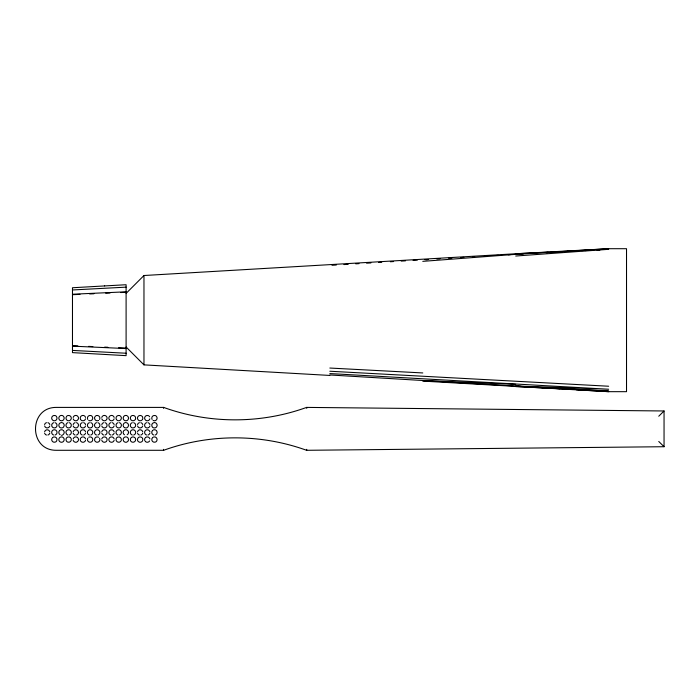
<?xml version="1.0" encoding="UTF-8"?>
<svg xmlns="http://www.w3.org/2000/svg" width="699" height="699" viewBox="0 0 699 699"><rect width="100%" height="100%" fill="white"/><g stroke="black" fill="none" stroke-linecap="round" stroke-linejoin="round"><path stroke-width="1.05" d="M306.608 450.296L664.05 446.722L664.05 410.977L306.608 407.403C260.841 423.987 209.394 423.987 163.627 407.403L56.401 407.403C28.554 407.124 28.554 450.584 56.401 450.296L163.627 450.296C209.394 433.712 260.841 433.712 306.608 450.296L306.756 449.343M163.479 408.365L163.627 407.403M658.755 416.228L664.05 410.977M422.781 381.104L608.646 391.676L626.522 391.676L626.522 248.704L608.646 248.704L515.713 253.763L143.968 275.511L126.1 293.379M61.495 435.355L62.255 435.259M422.781 261.347L515.713 254.331L608.646 248.704M515.713 256.026L608.646 249.316M331.999 265.279L336.324 265.017M343.891 264.563L348.207 264.301M355.774 263.838L359.015 263.645M366.582 263.191L370.907 262.929M378.474 262.474L381.715 262.274M390.357 261.758L393.598 261.557M401.165 261.103L405.49 260.841M413.048 260.386L417.373 260.124M424.94 259.67L428.181 259.478M436.823 258.971L440.073 258.779M448.714 258.272L451.956 258.08M460.597 257.573L463.848 257.381M472.489 256.874L474.647 256.751M484.372 256.175L486.539 256.052M496.264 255.476L498.422 255.353M508.147 254.777L510.314 254.654M520.039 254.095L523.28 253.92M533.005 253.396L536.247 253.221M545.971 252.697L548.13 252.584M558.938 251.998L562.179 251.823M571.904 251.299L574.071 251.177M584.871 250.6L587.038 250.478M597.837 249.893L600.004 249.779M126.1 287.149L72.478 289.963M515.713 253.763L548.13 252.208M552.455 252.007L562.179 251.535M567.588 251.282L574.071 250.967M581.629 250.609L587.038 250.347M596.763 249.884L600.004 249.726M89.638 293.956L93.928 293.755M105.724 293.204L110.014 293.012M126.1 291.815L72.478 294.235M120.735 292.54L126.1 292.322M72.478 294.69L79.992 294.375M426.023 259.661L428.181 259.574M329.841 374.97L515.713 386.049L608.646 389.238L329.841 373.563M422.781 380.579L515.713 384.354M72.478 345.69L77.842 345.909M118.594 347.744L126.1 348.058M72.478 346.145L126.1 348.565M88.563 346.381L92.853 346.573M104.649 347.123L107.864 347.272M515.713 386.617L608.646 391.064L515.713 386.049M72.478 350.417L126.1 353.231M608.646 386.232L329.841 371.239M329.841 368.041L422.781 372.943M126.1 347.001L143.968 364.869L329.841 375.442M517.88 386.18L521.122 386.372M529.763 386.897L534.088 387.159M541.646 387.622L547.055 387.945M552.455 388.277L560.021 388.731M564.346 388.993L572.988 389.518M576.229 389.71L608.646 391.676M658.755 441.48L664.05 446.722M163.479 449.343L163.627 450.296M306.608 407.403L306.756 408.365M143.968 275.511L143.968 364.869M125.837 422.598A2.682 2.682 0 0 1 127.734 427.176M127.174 427.596A2.682 2.682 0 0 1 125.837 427.963M125.147 427.867A2.682 2.682 0 0 1 124.501 427.596M123.941 427.176A2.682 2.682 0 0 1 123.513 426.617M123.251 425.971A2.682 2.682 0 0 1 123.251 424.581M123.513 423.935A2.682 2.682 0 0 1 125.147 422.685M127.734 430.532A2.682 2.682 0 0 1 127.174 434.752M124.501 434.752A2.682 2.682 0 0 1 123.513 433.764M123.251 433.118A2.682 2.682 0 0 1 123.251 431.729M123.513 431.082A2.682 2.682 0 0 1 123.941 430.532M124.501 430.103A2.682 2.682 0 0 1 127.174 430.103M116.794 437.679A2.682 2.682 0 0 1 121.277 440.274M121.014 440.912A2.682 2.682 0 0 1 120.027 441.899M119.38 442.161A2.682 2.682 0 0 1 116.366 438.238M142.727 433.118A2.682 2.682 0 0 1 142.456 433.764M142.028 434.324A2.682 2.682 0 0 1 140.831 435.014M139.442 435.014A2.682 2.682 0 0 1 137.546 433.118M137.546 431.729A2.682 2.682 0 0 1 142.727 431.729M127.174 415.809A2.682 2.682 0 0 1 127.734 420.02M127.174 420.449A2.682 2.682 0 0 1 123.251 417.434M123.513 416.787A2.682 2.682 0 0 1 124.501 415.809M125.147 415.538A2.682 2.682 0 0 1 126.528 415.538M121.277 424.581A2.682 2.682 0 0 1 120.586 427.176M120.027 427.596A2.682 2.682 0 0 1 119.38 427.867M118.69 427.963A2.682 2.682 0 0 1 117.991 422.685M119.38 422.685A2.682 2.682 0 0 1 121.014 423.935M123.251 440.274A2.682 2.682 0 0 1 124.92 437.058A2.682 2.682 0 0 1 128.267 438.439A2.682 2.682 0 0 1 127.174 441.899M126.528 442.161A2.682 2.682 0 0 1 125.147 442.161M124.501 441.899A2.682 2.682 0 0 1 123.513 440.912M78.384 433.118A2.682 2.682 0 0 1 76.488 435.014M75.099 435.014A2.682 2.682 0 0 1 73.203 433.118M73.203 431.729A2.682 2.682 0 0 1 78.48 432.428M85.531 440.274A2.682 2.682 0 0 1 84.282 441.899M83.635 442.161A2.682 2.682 0 0 1 81.049 441.471M80.621 440.912A2.682 2.682 0 0 1 80.621 438.238M81.049 437.679A2.682 2.682 0 0 1 85.531 438.885M157.022 417.434A2.682 2.682 0 0 1 153.09 420.449M152.111 419.47A2.682 2.682 0 0 1 155.126 415.538M155.772 415.809A2.682 2.682 0 0 1 156.751 416.787M97.939 422.685A2.682 2.682 0 0 1 99.136 427.176M98.585 427.596A2.682 2.682 0 0 1 97.24 427.963M96.549 427.867A2.682 2.682 0 0 1 95.903 427.596M95.344 427.176A2.682 2.682 0 0 1 94.924 426.617M94.653 425.971A2.682 2.682 0 0 1 94.653 424.581M94.924 423.935A2.682 2.682 0 0 1 96.549 422.685M99.136 430.532A2.682 2.682 0 0 1 97.939 435.014M96.549 435.014A2.682 2.682 0 0 1 94.924 433.764M94.653 433.118A2.682 2.682 0 0 1 95.344 430.532M95.903 430.103A2.682 2.682 0 0 1 98.585 430.103M92.679 417.434A2.682 2.682 0 0 1 88.756 420.449M87.768 419.47A2.682 2.682 0 0 1 90.791 415.538M91.438 415.809A2.682 2.682 0 0 1 92.417 416.787M157.022 431.729A2.682 2.682 0 0 1 157.022 433.118M156.751 433.764A2.682 2.682 0 0 1 155.126 435.014M153.736 435.014A2.682 2.682 0 0 1 152.539 430.532M153.09 430.103A2.682 2.682 0 0 1 155.772 430.103M156.331 430.532A2.682 2.682 0 0 1 156.751 431.082M149.874 425.971A2.682 2.682 0 0 1 149.184 427.176M148.625 427.596A2.682 2.682 0 0 1 144.807 426.303A2.682 2.682 0 0 1 146.589 422.685M147.978 422.685A2.682 2.682 0 0 1 149.874 424.581M85.531 418.823A2.682 2.682 0 0 1 81.049 420.02M80.621 419.47A2.682 2.682 0 0 1 80.621 416.787M81.049 416.237A2.682 2.682 0 0 1 83.635 415.538M84.282 415.809A2.682 2.682 0 0 1 85.531 417.434M85.531 425.971A2.682 2.682 0 0 1 81.049 427.176A2.682 2.682 0 0 1 82.255 422.685M83.635 422.685A2.682 2.682 0 0 1 85.531 424.581M91.988 430.532A2.682 2.682 0 0 1 92.679 433.118M92.417 433.764A2.682 2.682 0 0 1 90.791 435.014M89.402 435.014A2.682 2.682 0 0 1 88.196 430.532M88.756 430.103A2.682 2.682 0 0 1 91.438 430.103M149.874 418.823A2.682 2.682 0 0 1 145.392 420.02M144.964 419.47A2.682 2.682 0 0 1 147.978 415.538M148.625 415.809A2.682 2.682 0 0 1 149.603 416.787M96.549 415.538A2.682 2.682 0 0 1 99.564 419.47M98.585 420.449A2.682 2.682 0 0 1 94.653 417.434M94.924 416.787A2.682 2.682 0 0 1 95.903 415.809M99.564 438.238A2.682 2.682 0 0 1 96.549 442.161M95.903 441.899A2.682 2.682 0 0 1 94.924 440.912M94.653 440.274A2.682 2.682 0 0 1 98.585 437.251M64.09 417.434A2.682 2.682 0 0 1 60.158 420.449M59.598 420.02A2.682 2.682 0 0 1 60.158 415.809M60.804 415.538A2.682 2.682 0 0 1 62.194 415.538M62.84 415.809A2.682 2.682 0 0 1 63.819 416.787M67.305 430.103A2.682 2.682 0 0 1 71.123 431.397A2.682 2.682 0 0 1 69.341 435.014M67.952 435.014A2.682 2.682 0 0 1 66.326 433.764M66.055 433.118A2.682 2.682 0 0 1 66.755 430.532M92.679 424.581A2.682 2.682 0 0 1 92.679 425.971M92.417 426.617A2.682 2.682 0 0 1 91.988 427.176M91.438 427.596A2.682 2.682 0 0 1 90.791 427.867M90.092 427.963A2.682 2.682 0 0 1 88.756 427.596M88.196 427.176A2.682 2.682 0 0 1 89.402 422.685M90.791 422.685A2.682 2.682 0 0 1 92.417 423.935M85.531 433.118A2.682 2.682 0 0 1 83.635 435.014M82.255 435.014A2.682 2.682 0 0 1 81.049 430.532A2.682 2.682 0 0 1 85.531 431.729M69.341 422.685A2.682 2.682 0 0 1 68.651 427.963M67.952 427.867A2.682 2.682 0 0 1 67.305 427.596M66.755 427.176A2.682 2.682 0 0 1 66.055 424.581M66.326 423.935A2.682 2.682 0 0 1 67.952 422.685M70.966 438.238A2.682 2.682 0 0 1 67.952 442.161M67.305 441.899A2.682 2.682 0 0 1 66.326 440.912M66.055 440.274A2.682 2.682 0 0 1 70.547 437.679M88.756 437.251A2.682 2.682 0 0 1 92.679 440.274M92.417 440.912A2.682 2.682 0 0 1 91.438 441.899M90.791 442.161A2.682 2.682 0 0 1 87.768 438.238M153.09 437.251A2.682 2.682 0 0 1 157.022 440.274M156.751 440.912A2.682 2.682 0 0 1 155.772 441.899M155.126 442.161A2.682 2.682 0 0 1 152.539 437.679M149.874 433.118A2.682 2.682 0 0 1 147.978 435.014M146.589 435.014A2.682 2.682 0 0 1 145.392 430.532A2.682 2.682 0 0 1 149.874 431.729M78.48 418.133A2.682 2.682 0 0 1 78.113 419.47M77.694 420.02A2.682 2.682 0 0 1 73.203 418.823M73.203 417.434A2.682 2.682 0 0 1 74.452 415.809M75.099 415.538A2.682 2.682 0 0 1 77.694 416.237M78.113 416.787A2.682 2.682 0 0 1 78.384 417.434M78.48 425.28A2.682 2.682 0 0 1 73.203 425.971M73.203 424.581A2.682 2.682 0 0 1 75.099 422.685M76.488 422.685A2.682 2.682 0 0 1 78.384 424.581M157.022 424.581A2.682 2.682 0 0 1 157.022 425.971M156.751 426.617A2.682 2.682 0 0 1 156.331 427.176M155.772 427.596A2.682 2.682 0 0 1 155.126 427.867M154.435 427.963A2.682 2.682 0 0 1 153.09 427.596M152.539 427.176A2.682 2.682 0 0 1 154.435 422.598M155.126 422.685A2.682 2.682 0 0 1 156.751 423.935M67.952 415.538A2.682 2.682 0 0 1 70.966 419.47M70.547 420.02A2.682 2.682 0 0 1 66.055 417.434M66.326 416.787A2.682 2.682 0 0 1 67.305 415.809M78.384 440.274A2.682 2.682 0 0 1 78.113 440.912M77.694 441.471A2.682 2.682 0 0 1 77.135 441.899M76.488 442.161A2.682 2.682 0 0 1 75.099 442.161M74.452 441.899A2.682 2.682 0 0 1 73.203 440.274M73.203 438.885A2.682 2.682 0 0 1 77.694 437.679M78.113 438.238A2.682 2.682 0 0 1 78.48 439.575M52.451 437.679A2.682 2.682 0 0 1 56.942 440.274M56.671 440.912A2.682 2.682 0 0 1 55.693 441.899M55.046 442.161A2.682 2.682 0 0 1 52.023 438.238M142.814 418.133A2.682 2.682 0 0 1 142.456 419.47M142.028 420.02A2.682 2.682 0 0 1 137.458 418.133M137.546 417.434A2.682 2.682 0 0 1 142.028 416.237M142.456 416.787A2.682 2.682 0 0 1 142.727 417.434M133.684 422.685A2.682 2.682 0 0 1 132.985 427.963M132.294 427.867A2.682 2.682 0 0 1 131.648 427.596M131.089 427.176A2.682 2.682 0 0 1 132.294 422.685M149.603 440.912A2.682 2.682 0 0 1 148.625 441.899M147.978 442.161A2.682 2.682 0 0 1 145.392 441.471M144.964 440.912A2.682 2.682 0 0 1 144.964 438.238M145.392 437.679A2.682 2.682 0 0 1 149.874 438.885M105.086 422.685A2.682 2.682 0 0 1 106.283 427.176A2.682 2.682 0 0 1 101.801 425.971M101.801 424.581A2.682 2.682 0 0 1 103.697 422.685M60.158 441.899A2.682 2.682 0 0 1 59.066 438.439A2.682 2.682 0 0 1 62.412 437.058A2.682 2.682 0 0 1 64.09 440.274M63.819 440.912A2.682 2.682 0 0 1 62.84 441.899M62.194 442.161A2.682 2.682 0 0 1 60.804 442.161M114.129 440.274A2.682 2.682 0 0 1 112.88 441.899M112.233 442.161A2.682 2.682 0 0 1 110.844 442.161M110.197 441.899A2.682 2.682 0 0 1 109.647 441.471M109.219 440.912A2.682 2.682 0 0 1 108.948 440.274M108.861 439.575A2.682 2.682 0 0 1 109.219 438.238M109.647 437.679A2.682 2.682 0 0 1 114.129 438.885M121.277 417.434A2.682 2.682 0 0 1 116.794 420.02M116.366 419.47A2.682 2.682 0 0 1 119.38 415.538M120.027 415.809A2.682 2.682 0 0 1 121.014 416.787M114.129 425.971A2.682 2.682 0 0 1 108.861 425.28M108.948 424.581A2.682 2.682 0 0 1 110.844 422.685M112.233 422.685A2.682 2.682 0 0 1 114.129 424.581M142.727 425.971A2.682 2.682 0 0 1 137.546 425.971M137.546 424.581A2.682 2.682 0 0 1 139.442 422.685M140.831 422.685A2.682 2.682 0 0 1 142.727 424.581M53.657 435.014A2.682 2.682 0 0 1 52.154 430.89A2.682 2.682 0 0 1 56.549 430.89A2.682 2.682 0 0 1 55.046 435.014M106.711 438.238A2.682 2.682 0 0 1 106.711 440.912M106.283 441.471A2.682 2.682 0 0 1 103.697 442.161M103.05 441.899A2.682 2.682 0 0 1 101.801 440.274M101.801 438.885A2.682 2.682 0 0 1 106.283 437.679M114.129 433.118A2.682 2.682 0 0 1 112.233 435.014M110.844 435.014A2.682 2.682 0 0 1 108.948 433.118M108.861 432.428A2.682 2.682 0 0 1 114.129 431.729M101.801 431.729A2.682 2.682 0 0 1 106.283 430.532A2.682 2.682 0 0 1 105.086 435.014M103.697 435.014A2.682 2.682 0 0 1 101.801 433.118M55.046 422.685A2.682 2.682 0 0 1 56.243 427.176M55.693 427.596A2.682 2.682 0 0 1 55.046 427.867M54.347 427.963A2.682 2.682 0 0 1 53.657 422.685M64.09 431.729A2.682 2.682 0 0 1 64.09 433.118M63.819 433.764A2.682 2.682 0 0 1 62.84 434.752M60.158 434.752A2.682 2.682 0 0 1 59.598 430.532M60.158 430.103A2.682 2.682 0 0 1 62.84 430.103M63.391 430.532A2.682 2.682 0 0 1 63.819 431.082M114.129 418.823A2.682 2.682 0 0 1 109.647 420.02M109.219 419.47A2.682 2.682 0 0 1 108.861 418.133M108.948 417.434A2.682 2.682 0 0 1 109.219 416.787M109.647 416.237A2.682 2.682 0 0 1 112.233 415.538M112.88 415.809A2.682 2.682 0 0 1 114.129 417.434M106.711 416.787A2.682 2.682 0 0 1 106.711 419.47M106.283 420.02A2.682 2.682 0 0 1 101.801 418.823M101.801 417.434A2.682 2.682 0 0 1 103.05 415.809M103.697 415.538A2.682 2.682 0 0 1 106.283 416.237M64.09 424.581A2.682 2.682 0 0 1 64.09 425.971M63.819 426.617A2.682 2.682 0 0 1 63.391 427.176M62.84 427.596A2.682 2.682 0 0 1 62.194 427.867M61.495 427.963A2.682 2.682 0 0 1 60.158 427.596M59.598 427.176A2.682 2.682 0 0 1 61.495 422.598M62.194 422.685A2.682 2.682 0 0 1 63.819 423.935M120.586 430.532A2.682 2.682 0 0 1 121.277 433.118M121.014 433.764A2.682 2.682 0 0 1 119.38 435.014M117.991 435.014A2.682 2.682 0 0 1 116.209 431.397A2.682 2.682 0 0 1 120.027 430.103M56.942 417.434A2.682 2.682 0 0 1 52.451 420.02M52.023 419.47A2.682 2.682 0 0 1 55.046 415.538M55.693 415.809A2.682 2.682 0 0 1 56.671 416.787M49.786 433.118A2.682 2.682 0 0 1 47.89 435.014M46.51 435.014A2.682 2.682 0 0 1 45.304 434.324M44.876 433.764A2.682 2.682 0 0 1 44.614 433.118M44.614 431.729A2.682 2.682 0 0 1 49.786 431.729M49.786 425.971A2.682 2.682 0 0 1 44.614 425.971M44.614 424.581A2.682 2.682 0 0 1 46.51 422.685M47.89 422.685A2.682 2.682 0 0 1 49.786 424.581M132.294 435.014A2.682 2.682 0 0 1 130.792 430.89A2.682 2.682 0 0 1 135.187 430.89A2.682 2.682 0 0 1 133.684 435.014M135.309 438.238A2.682 2.682 0 0 1 132.294 442.161M131.648 441.899A2.682 2.682 0 0 1 130.661 440.912M130.398 440.274A2.682 2.682 0 0 1 134.881 437.679M132.294 415.538A2.682 2.682 0 0 1 135.309 419.47M134.881 420.02A2.682 2.682 0 0 1 130.398 417.434M130.661 416.787A2.682 2.682 0 0 1 131.648 415.809M142.727 440.274A2.682 2.682 0 0 1 142.456 440.912M142.028 441.471A2.682 2.682 0 0 1 141.478 441.899M140.831 442.161A2.682 2.682 0 0 1 139.442 442.161M138.795 441.899A2.682 2.682 0 0 1 137.546 440.274M137.458 439.575A2.682 2.682 0 0 1 142.028 437.679M142.456 438.238A2.682 2.682 0 0 1 142.814 439.575M104.649 285.926L72.478 287.752L72.478 352.628L126.1 355.651L126.1 284.729L104.649 285.926"/></g></svg>
